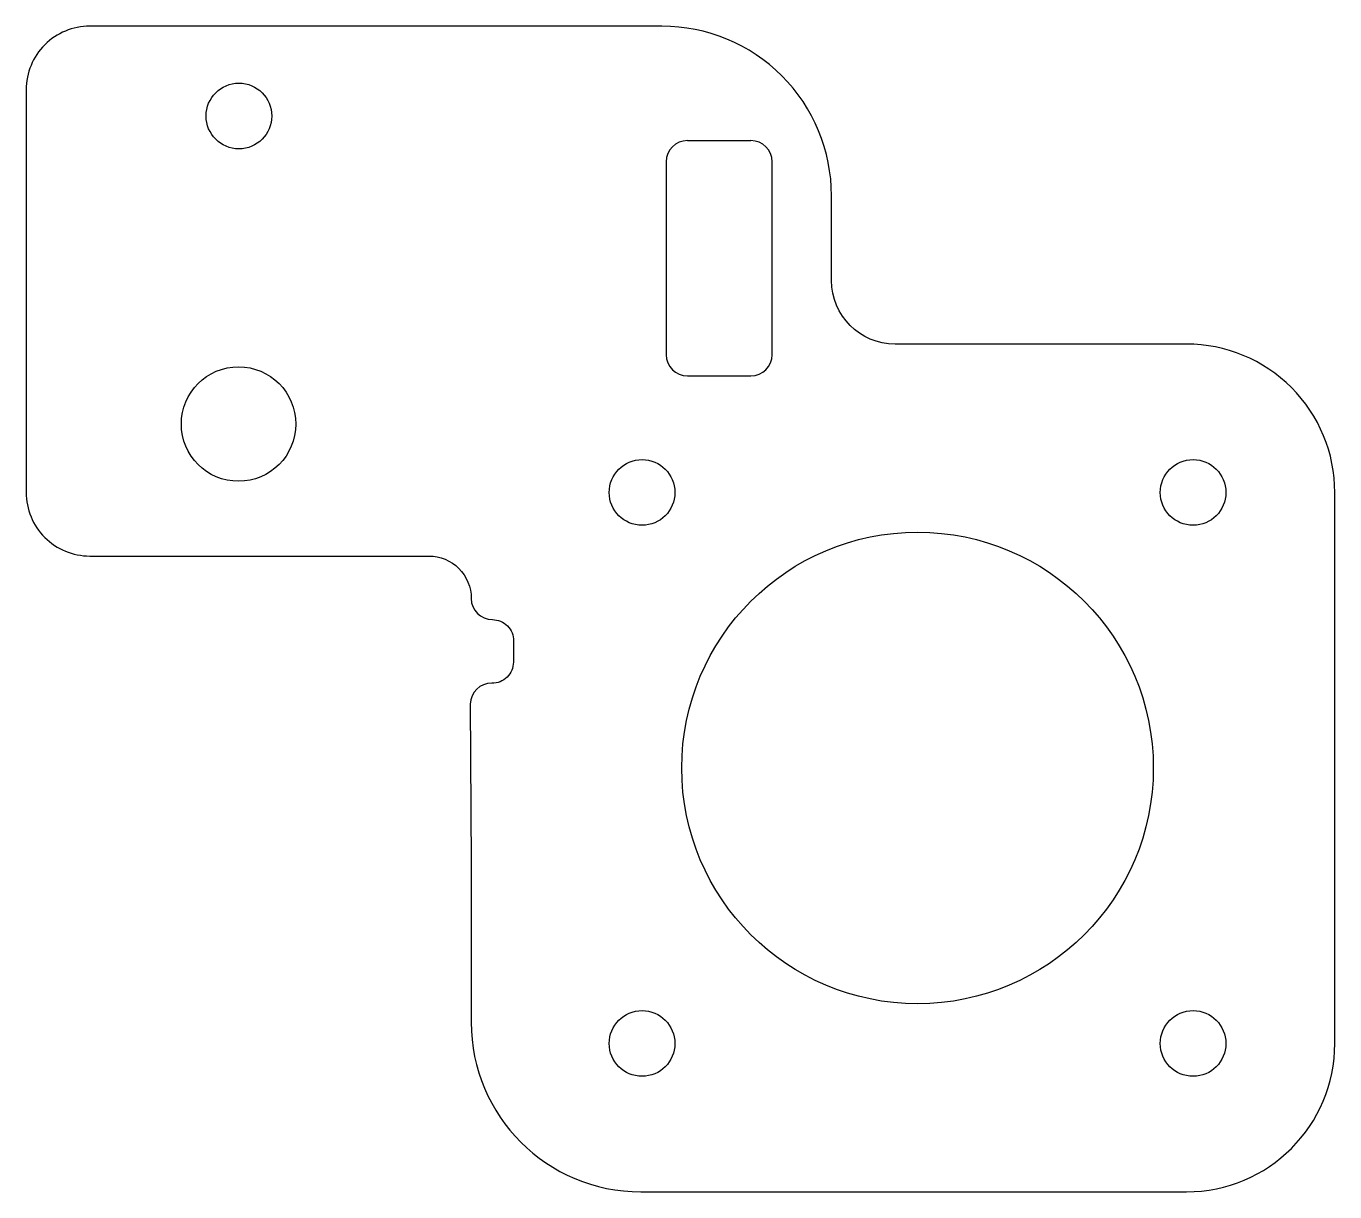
# Model space of a CAD drawing. Header units: millimetres. Extents: x -78 to -16.2, y -38 to 17.
import ezdxf

# ---------------------------------------------------------------- set-up
doc = ezdxf.new("R2010")
doc.units = ezdxf.units.MM
doc.layers.get('0').update_dxf_attribs({"linetype": 'CONTINUOUS'})

msp = doc.modelspace()

# ---------------------------------------------------------------- linework, layer by layer
for p, q in [((-46.8, 11.608), (-43.8, 11.608)), ((-47.8, 10.608), (-47.8, 1.508)), ((-42.8, 1.508), (-42.8, 10.608)), ((-46.8, 0.508), (-43.8, 0.508))]:
    msp.add_line(p, q)
msp.add_lwpolyline([(-23.25, -37.992, 0.414206), (-16.25, -30.992), (-16.25, -4.992, 0.414215), (-23.25, 2.008), (-37, 2.008, -0.414212), (-40, 5.008), (-40, 9.008, 0.414216), (-48, 17.008), (-75, 17.008, 0.414214), (-78, 14.008), (-78, -4.992, 0.414214), (-75, -7.992), (-59, -7.992, -0.414214), (-57, -9.992, 0.414212), (-56, -10.992, -0.416669), (-55, -12), (-55.008, -13, -0.416669), (-56.025, -13.991, 0.414212), (-57.042, -14.975), (-57, -22.492), (-57, -29.992, 0.414211), (-49, -37.992)], format="xyb", close=True)
for centre, radius in [((-67.962, 12.77), 1.55), ((-67.977, -1.764), 2.7), ((-48.94, -4.992), 1.55), ((-22.94, -4.992), 1.55), ((-35.94, -17.992), 11.125), ((-48.94, -30.992), 1.55), ((-22.94, -30.992), 1.55)]:
    msp.add_circle(centre, radius)
for centre, start, end in [((-46.8, 10.608), 90, 180), ((-43.8, 10.608), 0, 90), ((-46.8, 1.508), 180, 270), ((-43.8, 1.508), 270, 360)]:
    msp.add_arc(centre, 1, start, end)

doc.saveas('drawing.dxf')
